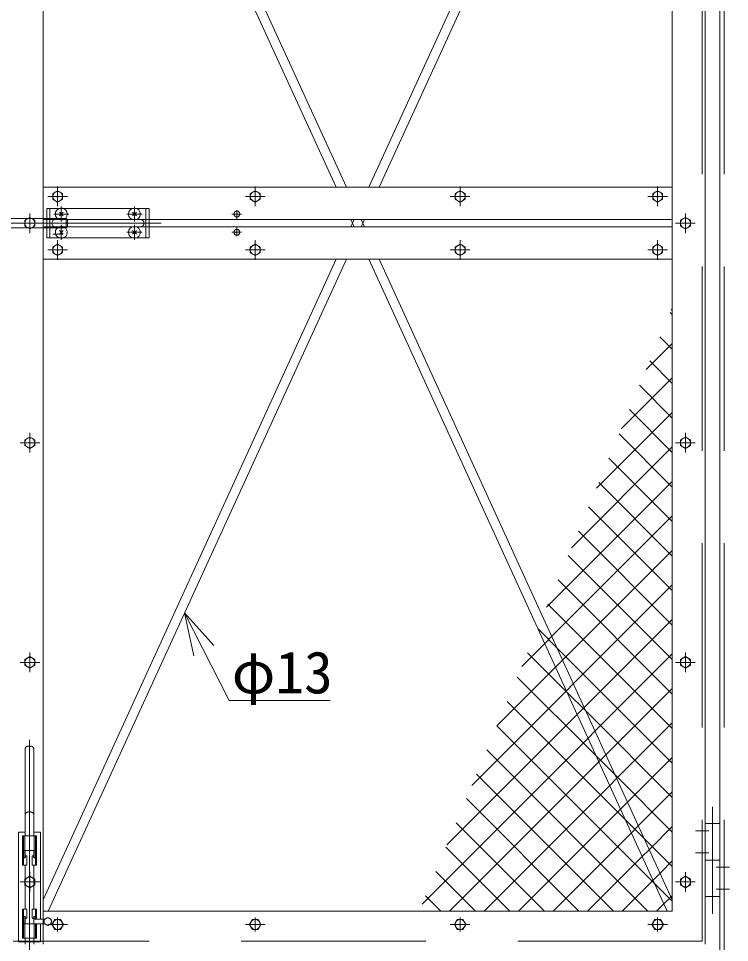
# Model space of a CAD drawing. Units: millimetres, scale not verified. Extents: x -5936 to 5936, y -4198 to 4198.
# Drawn here: x 1618 to 2589, y -1225 to 38 of the extents above; entities that cross this region are included whole.
import ezdxf
from ezdxf.enums import TextEntityAlignment as Align

# ---------------------------------------------------------------- set-up
doc = ezdxf.new("R2010")
doc.units = ezdxf.units.MM
doc.header["$LTSCALE"] = 30
doc.linetypes.add('USER2', pattern=[12.6, 8.4, -4.2])
doc.linetypes.add('USER3', pattern=[50.5, 30, -9, 2.5, -9])
for name, color, linetype, lineweight in [('0-2_27', 3, 'Continuous', 9), ('0-3_D-STR1', 1, 'Continuous', 9), ('0-5_D-STR-TXT', 7, 'Continuous', 9), ('0-E_D-STR2', 7, 'Continuous', 9), ('0-F_1', 7, 'Continuous', 9)]:
    doc.layers.add(name, color=color, linetype=linetype, lineweight=lineweight)
doc.styles.add('ＭＳ ゴシック', font='')
doc.styles.get('ＭＳ ゴシック').set_extended_font_data('MS Gothic')

# ---------------------------------------------------------------- blocks, each defined once
blk = doc.blocks.new('G123')
at = {"layer": '0-F_1'}
for q in [(237037.2, 100159), (236206.3, 99737.4), (237658.2, 97905.8)]:
    blk.add_line((235835, 101498.7), q, dxfattribs=at)

msp = doc.modelspace()

# ---------------------------------------------------------------- linework, layer by layer
at = {"layer": '0-2_27', "linetype": 'USER2'}
for p, q in [((1796.17, -222.06), (1656.17, -222.06)), ((1656.17, -262.06), (1656.17, -222.06)), ((1660.67, -222.06), (1660.67, -262.06)), ((1676.17, -239.96), (1676.17, -219.17)), ((1776.17, -239.96), (1776.17, -219.17)), ((1791.67, -222.06), (1791.67, -262.06)), ((1796.17, -262.06), (1796.17, -222.06)), ((1666.17, -235.56), (1546.17, -235.56)), ((1682.59, -235.56), (1660.67, -235.56)), ((1665.77, -229.56), (1686.56, -229.56)), ((1682.59, -248.56), (1682.59, -235.56)), ((1684.59, -237.56), (1682.59, -235.56)), ((1684.59, -237.56), (1684.59, -246.56)), ((1765.77, -229.56), (1786.56, -229.56)), ((1666.17, -248.56), (1546.17, -248.56)), ((1682.59, -248.56), (1660.67, -248.56)), ((1676.17, -244.17), (1676.17, -264.96)), ((1684.59, -246.56), (1682.59, -248.56)), ((1776.17, -244.17), (1776.17, -264.96)), ((1796.17, -262.06), (1656.17, -262.06)), ((1765.77, -254.56), (1786.56, -254.56)), ((1631.17, -956.43), (1634.17, -956.43)), ((1626.67, -1050.92), (1626.67, -960.93)), ((1638.67, -1050.93), (1638.67, -960.93)), ((1631.17, -1046.43), (1634.17, -1046.43)), ((1626.67, -1079.06), (1626.67, -1050.93)), ((1638.67, -1079.06), (1638.67, -1050.93)), ((1626.67, -1074.06), (1617.67, -1074.06)), ((1617.67, -1224.06), (1617.67, -1074.06)), ((1642.17, -1079.06), (1623.17, -1079.06)), ((1623.17, -1119.06), (1623.17, -1079.06)), ((1624.57, -1107.81), (1624.57, -1079.06)), ((1626.17, -1099.06), (1626.17, -1079.06)), ((1647.67, -1074.06), (1638.67, -1074.06)), ((1639.17, -1099.06), (1639.17, -1079.06)), ((1640.77, -1119.06), (1640.77, -1079.06)), ((1642.17, -1119.06), (1642.17, -1079.06)), ((1647.67, -1193.06), (1647.67, -1074.06)), ((1640.77, -1099.06), (1624.57, -1099.06)), ((1624.57, -1107.81), (1624.57, -1119.06)), ((1626.17, -1099.06), (1626.17, -1107.61)), ((1626.67, -1108.02), (1626.67, -1099.06)), ((1626.88, -1108.44), (1627.64, -1106.83)), ((1629.17, -1107.17), (1629.17, -1119.06)), ((1636.17, -1107.17), (1636.17, -1119.06)), ((1638.45, -1108.44), (1637.69, -1106.83)), ((1638.67, -1108.02), (1638.67, -1099.06)), ((1639.17, -1099.06), (1639.17, -1107.61)), ((1629.17, -1119.06), (1623.17, -1119.06)), ((1626.67, -1179.06), (1626.67, -1119.06)), ((1642.17, -1119.06), (1636.17, -1119.06)), ((1638.67, -1179.06), (1638.67, -1119.06)), ((1629.17, -1179.06), (1623.17, -1179.06)), ((1623.17, -1179.06), (1623.17, -1219.06)), ((1624.57, -1190.31), (1624.57, -1179.06)), ((1629.17, -1190.96), (1629.17, -1179.06)), ((1642.17, -1179.06), (1636.17, -1179.06)), ((1636.17, -1190.96), (1636.17, -1179.06)), ((1640.77, -1179.06), (1640.77, -1190.43)), ((1642.17, -1179.06), (1642.17, -1193.06)), ((1624.57, -1190.31), (1624.57, -1219.06)), ((1640.77, -1199.06), (1624.57, -1199.06)), ((1626.17, -1199.06), (1626.17, -1190.52)), ((1626.17, -1199.06), (1626.17, -1219.06)), ((1626.67, -1190.11), (1626.67, -1199.06)), ((1626.88, -1189.69), (1627.64, -1191.3)), ((1638.45, -1189.69), (1637.69, -1191.3)), ((1638.67, -1190.11), (1638.67, -1199.06)), ((1638.67, -1193.06), (1653.67, -1193.06)), ((1638.67, -1199.06), (1653.67, -1199.06)), ((1639.17, -1193.06), (1639.17, -1190.52)), ((1639.17, -1199.06), (1639.17, -1219.06)), ((1640.77, -1190.31), (1640.77, -1193.06)), ((1640.77, -1199.06), (1640.77, -1219.06)), ((1642.17, -1199.06), (1642.17, -1219.06)), ((1652.67, -1193.06), (1652.67, -1199.06)), ((1642.17, -1219.06), (1623.17, -1219.06)), ((1626.67, -1227.06), (1626.67, -1219.06)), ((1638.67, -1227.06), (1638.67, -1219.06))]:
    msp.add_line(p, q, dxfattribs=at)
at = {"layer": '0-2_27'}
for p, q in [((1678.82, -226.91), (1673.52, -232.22)), ((1673.52, -226.91), (1678.82, -232.22)), ((1773.52, -226.91), (1778.82, -232.22)), ((1778.82, -226.91), (1773.52, -232.22)), ((1661.17, -247.06), (1743.25, -247.06)), ((1673.52, -257.22), (1678.82, -251.91)), ((1678.82, -257.22), (1673.52, -251.91)), ((1778.82, -257.22), (1773.52, -251.91)), ((1773.52, -257.22), (1778.82, -251.91)), ((2576.17, -1062.06), (2556.17, -1062.06)), ((2576.17, -1112.06), (2556.17, -1112.06)), ((2576.17, -1162.06), (2556.17, -1162.06)), ((1647.67, -1224.06), (1647.67, -1199.06)), ((1647.67, -1224.06), (1617.67, -1224.06))]:
    msp.add_line(p, q, dxfattribs=at)
at = {"layer": '0-2_27', "linetype": 'USER3'}
for p, q in [((1623.01, -242.06), (1304.26, -242.06)), ((1812.51, -242.06), (1641.03, -242.06)), ((1677.9, -257.06), (1664.43, -257.06)), ((1632.67, -1402.7), (1632.67, -947.92)), ((2566.17, -1039.24), (2566.17, -1185.67))]:
    msp.add_line(p, q, dxfattribs=at)
at = {"layer": '0-2_27'}
for centre in [(1776.17, -229.56), (1776.17, -254.56)]:
    msp.add_circle(centre, 8.14, dxfattribs=at)
for centre, radius, start, end in [((1676.17, -229.56), 8.14, 42.48082, 317.51915), ((1676.17, -229.56), 8.14, 317.51915, 42.48082), ((1668.17, -242.06), 5, 90.00001, 269.99932), ((1784.17, -242.06), 5, 270.00071, 90.00002), ((1676.17, -254.56), 8.14, 42.4809, 317.51907), ((1676.17, -254.56), 8.14, 317.51907, 42.4809)]:
    msp.add_arc(centre, radius, start, end, dxfattribs=at)
at = {"layer": '0-2_27', "linetype": 'USER2'}
for centre, radius, start, end in [((1631.17, -960.93), 4.5, 90.00044, 180.00001), ((1634.17, -960.93), 4.5, 0.00001, 90.0005), ((1631.17, -1050.93), 4.5, 90.00044, 180.00001), ((1634.17, -1050.93), 4.5, 0.00001, 90.0005), ((1625.82, -1107.81), 1.25, 180.0014, 310.01868), ((1626.72, -1107.44), 0.579, 197.23582, 326.33171), ((1625.98, -1108.01), 1, 310.01868, 334.55168), ((1628.37, -1107.17), 0.8, 0, 154.55136), ((1636.97, -1107.17), 0.8, 25.44864, 180.00001), ((1638.61, -1107.44), 0.579, 213.6683, 342.76419), ((1639.36, -1108.01), 1, 205.44833, 229.98132), ((1639.52, -1107.81), 1.25, 229.98132, 359.99862), ((1625.82, -1190.31), 1.25, 49.98132, 179.9986), ((1626.72, -1190.69), 0.579, 33.66829, 162.76418), ((1625.98, -1190.12), 1, 25.44832, 49.98132), ((1628.37, -1190.96), 0.8, 205.44864, 0), ((1636.97, -1190.96), 0.8, 179.99999, 334.55136), ((1638.61, -1190.69), 0.579, 17.23232, 146.3317), ((1639.36, -1190.12), 1, 130.01868, 154.55167), ((1639.52, -1190.31), 1.25, 0.00138, 130.01868), ((1657.67, -1196.06), 5, 216.86991, 143.1301)]:
    msp.add_arc(centre, radius, start, end, dxfattribs=at)
at = {"layer": '0-3_D-STR1'}
for p, q in [((1651.17, 1210.77), (1651.17, -1227.06)), ((2511.17, 1210.77), (2511.17, -1182.06)), ((2556.17, 1210.77), (2556.17, -1227.06)), ((2576.17, 1210.77), (2576.17, -1557.06)), ((2065.9, -193.06), (1658.31, 697.94)), ((2504.02, 697.94), (2096.43, -193.06)), ((2051.6, -193.06), (1651.17, 682.31)), ((2511.17, 682.31), (2110.73, -193.06)), ((2511.17, -193.06), (1651.17, -193.06)), ((2511.17, -237.06), (1651.17, -237.06)), ((2076.31, -237.06), (2071.73, -247.06)), ((2076.31, -247.06), (2071.73, -237.06)), ((2090.6, -237.06), (2086.03, -247.06)), ((2090.6, -247.06), (2086.03, -237.06)), ((2511.17, -247.06), (1651.17, -247.06)), ((2511.17, -291.06), (1651.17, -291.06)), ((2051.6, -291.06), (1651.17, -1166.44)), ((2065.9, -291.06), (1658.31, -1182.06)), ((2504.02, -1182.06), (2096.43, -291.06)), ((2511.17, -1166.44), (2110.73, -291.06)), ((2542.92, -1072.06), (2561.26, -1072.06)), ((2542.92, -1102.06), (2561.26, -1102.06)), ((2589.41, -1122.06), (2571.07, -1122.06)), ((2589.41, -1152.06), (2571.07, -1152.06)), ((2511.17, -1182.06), (1651.17, -1182.06))]:
    msp.add_line(p, q, dxfattribs=at)
at = {"layer": '0-3_D-STR1', "linetype": 'USER2'}
for p, q in [((2552.17, 1210.77), (2552.17, -1223.06)), ((2582.17, 1210.77), (2582.17, -1557.06)), ((2552.17, -1223.06), (1610.17, -1223.06))]:
    msp.add_line(p, q, dxfattribs=at)
at = {"layer": '0-3_D-STR1', "linetype": 'USER3'}
for p, q in [((1671.17, -192.13), (1671.17, -219.01)), ((1671.17, -192.13), (1671.17, -219.01)), ((1941.17, -192.13), (1941.17, -219.01)), ((1941.17, -192.13), (1941.17, -219.01)), ((2221.17, -192.13), (2221.17, -219.01)), ((2221.17, -192.13), (2221.17, -219.01)), ((2491.17, -192.13), (2491.17, -219.01)), ((2491.17, -192.13), (2491.17, -219.01)), ((1684.6, -205.56), (1657.72, -205.56)), ((1684.6, -205.56), (1657.72, -205.56)), ((1954.6, -205.56), (1927.72, -205.56)), ((1954.6, -205.56), (1927.72, -205.56)), ((2234.6, -205.56), (2207.72, -205.56)), ((2234.6, -205.56), (2207.72, -205.56)), ((2504.6, -205.56), (2477.72, -205.56)), ((2504.6, -205.56), (2477.72, -205.56)), ((1916.17, -224.11), (1916.17, -236.03)), ((1633.17, -255.5), (1633.17, -228.61)), ((1633.17, -255.5), (1633.17, -228.61)), ((1922.23, -229.56), (1909.29, -229.56)), ((2529.17, -255.5), (2529.17, -228.61)), ((1617.73, -242.06), (1644.62, -242.06)), ((1617.73, -242.06), (1644.62, -242.06)), ((1916.17, -260.02), (1916.17, -248.1)), ((2542.6, -242.06), (2515.72, -242.06)), ((1922.23, -254.56), (1909.29, -254.56)), ((1671.17, -265.13), (1671.17, -292.01)), ((1671.17, -265.13), (1671.17, -292.01)), ((1941.17, -265.13), (1941.17, -292.01)), ((1941.17, -265.13), (1941.17, -292.01)), ((2221.17, -265.13), (2221.17, -292.01)), ((2221.17, -265.13), (2221.17, -292.01)), ((2491.17, -265.13), (2491.17, -292.01)), ((2491.17, -265.13), (2491.17, -292.01)), ((1684.6, -278.56), (1657.72, -278.56)), ((1684.6, -278.56), (1657.72, -278.56)), ((1954.6, -278.56), (1927.72, -278.56)), ((1954.6, -278.56), (1927.72, -278.56)), ((2234.6, -278.56), (2207.72, -278.56)), ((2234.6, -278.56), (2207.72, -278.56)), ((2504.6, -278.56), (2477.72, -278.56)), ((2504.6, -278.56), (2477.72, -278.56)), ((1633.17, -555.5), (1633.17, -528.61)), ((2529.17, -555.5), (2529.17, -528.61)), ((1619.73, -542.06), (1646.62, -542.06)), ((2542.6, -542.06), (2515.72, -542.06)), ((1633.17, -855.5), (1633.17, -828.61)), ((2529.17, -855.5), (2529.17, -828.61)), ((1619.73, -842.06), (1646.62, -842.06)), ((2542.6, -842.06), (2515.72, -842.06)), ((1633.17, -1155.5), (1633.17, -1128.61)), ((2529.17, -1155.5), (2529.17, -1128.61)), ((1619.73, -1142.06), (1646.62, -1142.06)), ((2542.6, -1142.06), (2515.72, -1142.06)), ((1671.17, -1190.7), (1671.17, -1209.69)), ((1941.17, -1190.7), (1941.17, -1209.69)), ((2221.17, -1190.7), (2221.17, -1209.69)), ((2491.17, -1190.7), (2491.17, -1209.69)), ((1684.6, -1200.06), (1657.72, -1200.06)), ((1954.6, -1200.06), (1927.72, -1200.06)), ((2234.6, -1200.06), (2207.72, -1200.06)), ((2504.6, -1200.06), (2477.72, -1200.06))]:
    msp.add_line(p, q, dxfattribs=at)
at = {"layer": '0-3_D-STR1'}
for points in [[(1671.17, -213.4), (1664.38, -209.48), (1664.38, -201.64), (1671.17, -197.72), (1677.96, -201.64), (1677.96, -209.48)], [(1671.17, -213.4), (1664.38, -209.48), (1664.38, -201.64), (1671.17, -197.72), (1677.96, -201.64), (1677.96, -209.48)], [(1941.17, -213.4), (1934.38, -209.48), (1934.38, -201.64), (1941.17, -197.72), (1947.96, -201.64), (1947.96, -209.48)], [(1941.17, -213.4), (1934.38, -209.48), (1934.38, -201.64), (1941.17, -197.72), (1947.96, -201.64), (1947.96, -209.48)], [(2221.17, -213.4), (2214.38, -209.48), (2214.38, -201.64), (2221.17, -197.72), (2227.96, -201.64), (2227.96, -209.48)], [(2221.17, -213.4), (2214.38, -209.48), (2214.38, -201.64), (2221.17, -197.72), (2227.96, -201.64), (2227.96, -209.48)], [(2491.17, -213.4), (2484.38, -209.48), (2484.38, -201.64), (2491.17, -197.72), (2497.96, -201.64), (2497.96, -209.48)], [(2491.17, -213.4), (2484.38, -209.48), (2484.38, -201.64), (2491.17, -197.72), (2497.96, -201.64), (2497.96, -209.48)], [(1633.17, -234.22), (1639.96, -238.14), (1639.96, -245.98), (1633.17, -249.9), (1626.38, -245.98), (1626.38, -238.14)], [(1633.17, -234.22), (1639.96, -238.14), (1639.96, -245.98), (1633.17, -249.9), (1626.38, -245.98), (1626.38, -238.14)], [(2529.17, -234.22), (2522.38, -238.14), (2522.38, -245.98), (2529.17, -249.9), (2535.96, -245.98), (2535.96, -238.14)], [(1671.17, -286.4), (1664.38, -282.48), (1664.38, -274.64), (1671.17, -270.72), (1677.96, -274.64), (1677.96, -282.48)], [(1671.17, -286.4), (1664.38, -282.48), (1664.38, -274.64), (1671.17, -270.72), (1677.96, -274.64), (1677.96, -282.48)], [(1941.17, -286.4), (1934.38, -282.48), (1934.38, -274.64), (1941.17, -270.72), (1947.96, -274.64), (1947.96, -282.48)], [(1941.17, -286.4), (1934.38, -282.48), (1934.38, -274.64), (1941.17, -270.72), (1947.96, -274.64), (1947.96, -282.48)], [(2221.17, -286.4), (2214.38, -282.48), (2214.38, -274.64), (2221.17, -270.72), (2227.96, -274.64), (2227.96, -282.48)], [(2221.17, -286.4), (2214.38, -282.48), (2214.38, -274.64), (2221.17, -270.72), (2227.96, -274.64), (2227.96, -282.48)], [(2491.17, -286.4), (2484.38, -282.48), (2484.38, -274.64), (2491.17, -270.72), (2497.96, -274.64), (2497.96, -282.48)], [(2491.17, -286.4), (2484.38, -282.48), (2484.38, -274.64), (2491.17, -270.72), (2497.96, -274.64), (2497.96, -282.48)], [(1633.17, -534.22), (1639.96, -538.14), (1639.96, -545.98), (1633.17, -549.9), (1626.38, -545.98), (1626.38, -538.14)], [(2529.17, -534.22), (2522.38, -538.14), (2522.38, -545.98), (2529.17, -549.9), (2535.96, -545.98), (2535.96, -538.14)], [(1633.17, -834.22), (1639.96, -838.14), (1639.96, -845.98), (1633.17, -849.9), (1626.38, -845.98), (1626.38, -838.14)], [(2529.17, -834.22), (2522.38, -838.14), (2522.38, -845.98), (2529.17, -849.9), (2535.96, -845.98), (2535.96, -838.14)], [(1633.17, -1134.22), (1639.96, -1138.14), (1639.96, -1145.98), (1633.17, -1149.9), (1626.38, -1145.98), (1626.38, -1138.14)], [(2529.17, -1134.22), (2522.38, -1138.14), (2522.38, -1145.98), (2529.17, -1149.9), (2535.96, -1145.98), (2535.96, -1138.14)], [(1663.33, -1200.06), (1667.25, -1206.85), (1675.09, -1206.85), (1679.01, -1200.06), (1675.09, -1193.28), (1667.25, -1193.28)], [(1933.33, -1200.06), (1937.25, -1206.85), (1945.09, -1206.85), (1949.01, -1200.06), (1945.09, -1193.28), (1937.25, -1193.28)], [(2213.33, -1200.06), (2217.25, -1206.85), (2225.09, -1206.85), (2229.01, -1200.06), (2225.09, -1193.28), (2217.25, -1193.28)], [(2483.33, -1200.06), (2487.25, -1206.85), (2495.09, -1206.85), (2499.01, -1200.06), (2495.09, -1193.28), (2487.25, -1193.28)]]:
    msp.add_lwpolyline(points, close=True, dxfattribs=at)
for centre, radius in [((1671.17, -205.56), 6.8), ((1671.17, -205.56), 6.8), ((1941.17, -205.56), 6.8), ((1941.17, -205.56), 6.8), ((2221.17, -205.56), 6.8), ((2221.17, -205.56), 6.8), ((2491.17, -205.56), 6.8), ((2491.17, -205.56), 6.8), ((1916.17, -229.56), 4), ((1633.17, -242.06), 6.8), ((1633.17, -242.06), 6.8), ((2529.17, -242.06), 6.8), ((1916.17, -254.56), 4), ((1671.17, -278.56), 6.8), ((1671.17, -278.56), 6.8), ((1941.17, -278.56), 6.8), ((1941.17, -278.56), 6.8), ((2221.17, -278.56), 6.8), ((2221.17, -278.56), 6.8), ((2491.17, -278.56), 6.8), ((2491.17, -278.56), 6.8), ((1633.17, -542.06), 6.8), ((2529.17, -542.06), 6.8), ((1633.17, -842.06), 6.8), ((2529.17, -842.06), 6.8), ((1633.17, -1142.06), 6.8), ((2529.17, -1142.06), 6.8), ((1671.17, -1200.06), 6.8), ((1941.17, -1200.06), 6.8), ((2221.17, -1200.06), 6.8), ((2491.17, -1200.06), 6.8)]:
    msp.add_circle(centre, radius, dxfattribs=at)
at = {"layer": '0-5_D-STR-TXT'}
msp.add_line((1905.53, -894.27), (2043.79, -894.27), dxfattribs=at)
at = {"layer": '0-E_D-STR2'}
for p, q in [((2511.17, -366.82), (2508.24, -363.89)), ((2509.55, -360.77), (2511.17, -359.15)), ((2511.17, -413.96), (2494.31, -397.11)), ((2475.51, -441.94), (2511.17, -406.29)), ((2511.17, -461.1), (2480.38, -430.32)), ((2441.48, -523.11), (2511.17, -453.43)), ((2511.17, -508.24), (2466.46, -463.54)), ((2407.45, -604.28), (2511.17, -500.57)), ((2511.17, -555.39), (2452.53, -496.75)), ((2511.17, -602.53), (2438.61, -529.97)), ((2373.42, -685.46), (2511.17, -547.71)), ((2511.17, -649.67), (2424.68, -563.18)), ((2339.39, -766.63), (2511.17, -594.85)), ((2511.17, -696.81), (2410.76, -596.4)), ((2511.17, -743.95), (2396.83, -629.61)), ((2347.69, -805.47), (2511.17, -641.99)), ((2511.17, -791.09), (2382.91, -662.83)), ((2362.49, -837.81), (2511.17, -689.13)), ((2511.17, -838.23), (2368.98, -696.04)), ((2511.17, -885.37), (2355.06, -729.26)), ((2511.17, -932.51), (2341.13, -762.47)), ((2335.62, -817.54), (2347.69, -805.47)), ((2305.36, -847.8), (2335.62, -817.54)), ((2350.41, -849.88), (2362.49, -837.81)), ((2271.33, -928.97), (2350.41, -849.88)), ((2403.78, -966.54), (2299.35, -862.12)), ((2421.67, -967.19), (2511.17, -877.69)), ((2443.53, -1053.43), (2285.43, -895.33)), ((2436.47, -999.53), (2511.17, -924.83)), ((2477.88, -1182.06), (2257.58, -961.76)), ((2436.21, -998.97), (2403.78, -966.54)), ((2409.6, -979.26), (2421.67, -967.19)), ((2451.26, -1031.88), (2511.17, -971.97)), ((2206.79, -1182.06), (2409.6, -979.26)), ((2430.74, -1182.06), (2243.65, -994.98)), ((2424.39, -1011.61), (2436.47, -999.53)), ((2511.17, -1073.93), (2436.21, -998.97)), ((2253.94, -1182.06), (2424.39, -1011.61)), ((2466.06, -1064.22), (2511.17, -1019.11)), ((2383.6, -1182.06), (2229.73, -1028.19)), ((2439.19, -1043.95), (2451.26, -1031.88)), ((2301.08, -1182.06), (2439.19, -1043.95)), ((2475.96, -1085.86), (2443.53, -1053.43)), ((2336.46, -1182.06), (2215.8, -1061.41)), ((2453.99, -1076.3), (2466.06, -1064.22)), ((2480.85, -1096.57), (2511.17, -1066.25)), ((2348.22, -1182.06), (2453.99, -1076.3)), ((2289.32, -1182.06), (2201.88, -1094.62)), ((2468.78, -1108.64), (2480.85, -1096.57)), ((2511.17, -1121.07), (2475.96, -1085.86)), ((2395.36, -1182.06), (2468.78, -1108.64)), ((2495.65, -1128.91), (2511.17, -1113.39)), ((2242.18, -1182.06), (2187.95, -1127.84)), ((2483.58, -1140.98), (2495.65, -1128.91)), ((2442.5, -1182.06), (2483.58, -1140.98)), ((2195.04, -1182.06), (2174.03, -1161.05)), ((2498.37, -1173.33), (2510.45, -1161.26)), ((2510.45, -1161.26), (2511.17, -1160.54)), ((2489.64, -1182.06), (2498.37, -1173.33))]:
    msp.add_line(p, q, dxfattribs=at)
for points in [[(2237.29, -1010.14), (2365.21, -882.23), (2377.28, -870.16), (2511.17, -736.27)], [(2203.26, -1091.31), (2380.01, -914.57), (2392.08, -902.5), (2511.17, -783.41)], [(2511.17, -979.65), (2356.72, -825.2), (2327.21, -795.69)], [(2169.23, -1172.49), (2394.8, -946.92), (2406.87, -934.84), (2511.17, -830.55)], [(2511.17, -1026.79), (2396.46, -912.09), (2364.03, -879.66), (2313.28, -828.9)], [(2511.17, -1168.21), (2483.27, -1140.32), (2271.5, -928.55)]]:
    msp.add_lwpolyline(points, dxfattribs=at)

# ---------------------------------------------------------------- block references
at = {"layer": '0-5_D-STR-TXT', "xscale": 0.03333333, "yscale": 0.03333333}
msp.add_blockref('G123', (-6016.41, -4157.79), dxfattribs=at)

# ---------------------------------------------------------------- texts
at = {"layer": '0-5_D-STR-TXT', "style": 'ＭＳ ゴシック'}
msp.add_text('φ13', height=57.62, dxfattribs=at).set_placement((1909.17, -901.78), align=Align.BOTTOM_LEFT)

doc.saveas('drawing.dxf')
